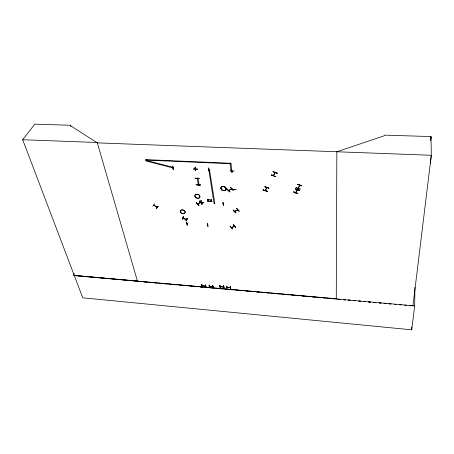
<?xml version="1.0" encoding="UTF-8"?>
<svg xmlns="http://www.w3.org/2000/svg" width="454" height="454" viewBox="0 0 454 454"><rect width="100%" height="100%" fill="white"/><g stroke="black" fill="none" stroke-linecap="round" stroke-linejoin="round"><path stroke-width="0.68" d="M336.266 299.055L336.857 151.347M70.943 126.615L70.518 125.27L34.782 124.175L22.7 139.73L82.764 297.818L411.704 329.825L414.684 305.911L414.916 287.342M411.704 329.825L411.75 327.079M234.366 226.194L231.313 227.579L231.688 227.25M199.312 178.36L195.192 178.144M199.266 178.507L195.129 178.291M173.184 168.042L173.632 168.082L145.921 160.966L145.916 159.422M198.375 185.294L198.438 184.778M430.664 140.371L431.028 137.085M430.392 163.264L431.3 155.274L431.022 136.569L384.691 135.144L384.651 135.65L336.857 151.772M173.485 168.139L173.655 167.282M430.602 140.082L431.022 136.569M412.936 305.882L431.3 155.274L97.27 142.874L70.319 125.554L70.518 125.27M232.238 171.447L232.125 171.277M234.582 189.483L234.508 189.21M236.585 189.653L232.408 189.613L232.431 189.278M266.986 187.377L266.6 187.848L266.765 187.508M265.369 190.203L265.459 190.572L266.975 187.298M199.368 202.251C199.005 202.649 203.574 203.568 203.375 202.501M275.005 172.48L273.433 175.641L273.671 175.119M203.33 202.677L199.329 202.422M275.079 172.219L274.829 172.838L275.209 172.35M273.603 175.34L273.592 175.715L275.22 172.276M199.346 202.569L203.352 202.807M301.859 185.856L297.739 184.245M296.087 187.394C295.378 188.308 300.355 189.426 300.202 188.966M299.413 190.527L295.327 188.926L299.458 190.368M298.414 187.763L298.38 188.081L298.21 187.723M297.824 193.432C297.642 194.494 291.014 190.975 294.918 192.292M297.336 190.05L297.285 189.477M297.359 189.431L295.685 192.757L295.849 192.201M297.438 189.8L297.501 189.488M295.736 192.411L295.662 192.712M296.07 192.286L295.906 192.229M293.715 191.974L297.79 193.586L293.749 191.843M298.267 188.297L299.827 185.238M275.618 176.356L275.493 176.68L271.384 175.006M277.15 173.337L273.007 171.686L277.235 173.156M273.813 175.176L273.609 175.681M268.864 188.331L264.801 186.742L268.91 188.172M267.434 191.213C263.473 190.669 259.609 188.262 267.321 191.514M265.522 189.982L265.289 190.532L266.833 187.247M265.681 190.005L265.471 190.601M263.275 189.954L263.388 189.659M230.411 287.291L230.354 287.694L230.49 287.32M230.683 288.761L230.292 286.224L230.66 288.75M230.615 288.897L230.292 286.224M230.178 287.393L230.036 287.654L230.161 287.269M226.887 287.002L230.354 287.683M226.818 287.354L226.955 286.985M227.17 287.303L227.204 287.007L227.17 287.399M227.057 288.426L226.586 286.014M223.436 286.786L223.362 287.076L223.459 286.678M223.708 286.695L223.652 287.104L220.145 286.78M223.788 286.729L223.686 287.104L220.196 286.412M223.703 285.77L223.964 288.154M223.975 288.29L223.572 285.634L224.111 288.301M220.264 286.395L220.207 286.797L220.286 286.519M220.513 286.712L220.587 286.61M220.326 287.944L219.719 285.418L220.383 287.836M235.734 227.539L233.265 224.724L235.734 227.431M234.196 226.245L234.111 226.149M239.23 211.144L236.489 208.324L239.116 211.093M235.989 212.682C235.989 213.21 232.363 210.486 233.35 209.924M212.671 286.491L212.546 286.871M212.915 286.514L212.858 286.911L212.971 286.627M237.743 209.952L237.414 209.799M213.193 287.961L212.739 285.435L213.215 287.972M300.156 189.119L296.048 187.536M235.966 212.705L233.294 210.049L235.791 212.892M230.059 226.279C234.752 230.518 231.665 229.321 230.127 226.137M234.69 211.513L234.985 211.042M209.447 286.61L209.51 286.224L209.413 286.605L212.881 286.9M209.754 286.23L209.697 286.633L209.81 286.338M209.396 287.774L209.175 285.123M205.282 286.224L205.356 285.952M202.246 285.691L202.098 285.946L205.588 286.241L205.617 285.867M205.69 285.901L205.594 286.264M205.906 287.314L205.571 284.942L206.054 287.461M205.373 284.942L205.912 287.444L205.571 284.959M202.155 285.583L205.526 286.128M202.223 285.566L202.161 285.952M202.512 285.617L202.41 285.986L202.467 285.589M200.231 286.945C204.958 290.015 199.879 280.203 202.126 287.121M230.473 187.252L233.203 190.158M233.22 190.158L230.473 187.36M202.325 287.144L201.877 284.476L202.342 287.007M230.019 191.872C230.042 192.382 226.274 189.602 227.289 188.983M231.733 188.552L231.506 189.108L231.739 188.807M231.795 188.563L228.555 190.527L228.975 190.152M229.991 191.894L227.221 189.119M267.395 191.35L263.354 189.772M223.43 205.475L223.028 202.217L223.482 205.327M223.215 203.925L222.812 203.596M229.951 170.908L234.275 171.022M231.983 172.651L231.597 169.087L232.034 172.503M231.909 170.869L231.075 170.835M231.358 170.942L231.347 170.619M231.829 171.09L230.893 163.048M230.984 163.741L146.08 160.103M207.762 224.747L207.609 225.139L207.671 224.713M230.144 163.707L231.001 171.056M207.643 223.55L207.977 226.415M208.778 169.529L214.033 203.364L214.895 203.188M207.427 224.844L207.296 225.11L207.302 224.792M207.404 224.69L207.336 225.105M211.944 201.44L211.638 201.423M209.986 199.635L210.934 200.367M210.287 201.343L210.611 201.366M210.883 200.515L211.672 199.732L211.087 200.708L211.893 201.587M210.554 201.514L211.144 200.56M210.23 201.491L210.804 200.532M209.328 201.292L208.465 200.56L209.05 199.584L208.261 200.367L207.364 199.488M209.271 201.44L209.022 201.275M208.392 200.572L207.938 201.36L207.671 201.196M207.614 201.343L208.187 200.379M201.871 204.181C200.299 196.951 200.657 200.98 201.939 204.067M202.03 203.772L199.357 200.969M201.962 202.552L202.121 202.405M200.441 202.739L200.328 202.461M198.801 205.548L196.128 202.762L198.926 205.48M186.753 222.046L187.054 225.178L187.326 225.042M209.209 169.507L209.044 169.915M209.504 169.524L209.583 169.756M209.549 169.558L209.09 169.915M208.829 167.952L208.534 168.082L209.3 171.606L208.721 168.076M187.071 223.385L187.36 223.669L187.411 223.379M187.144 223.362L187.031 223.748L187.383 223.799M187.377 223.777L187.468 223.487M187.337 218.153L186.038 220.706M186.435 219.1L186.259 219.498L186.384 219.106M186.69 219.214C187.105 220.621 181.918 218.141 183.161 217.619M200.282 185.079L196.156 184.653L200.328 184.92M186.753 219.276L186.271 219.486M197.161 178.019L198.341 185.175L199.221 184.999M198.262 184.699L198.216 185.294L198.16 184.954M183.41 216.53L182.366 219.049M183.07 217.614L182.996 218.005M182.332 219.049L183.62 216.484M182.304 219.191L183.649 216.484M183.058 217.88L183.314 218.153L183.416 217.738M183.251 218.124L183.444 217.784M199.136 185.215L198.04 178.229M197.308 178.03L197.098 178.388L197.955 178.445M197.711 169.104L193.546 168.905M195.254 167.237L195.668 170.591M195.606 170.732L195.078 167.095M194.936 168.843L195.316 169.07L194.914 168.723M271.441 174.886L272.678 175.182M275.561 176.532L271.373 175.04M173.581 169.569L173.286 169.7L172.616 166.215L173.297 169.688M158.247 206.315L156.352 208.556L156.227 208.29M156.846 206.859L157.073 207.359L153.719 205.253M172.9 166.102L172.605 166.232M152.748 206.224L154.672 203.886M173.161 167.923L173.598 168.065L173.246 167.906M264.881 186.566L268.887 188.268M194.84 168.905L195.277 168.899M186.185 220.928L187.485 218.374M297.699 184.403L301.91 185.845L297.728 184.341M298.062 188.257L299.685 185.181M295.843 192.785L297.427 189.789M74.269 273.421L73.264 275.289L137.426 281.088M207.234 224.974L207.58 224.985M200.594 202.473L197.609 204.022L200.503 202.478M237.703 209.81L234.57 211.388L234.922 211.229M273.024 171.635L277.173 173.275M237.521 210.066L237.646 209.822M196.27 202.683L198.96 205.48M299.436 190.476L295.344 188.864M156.165 208.437L158.094 206.201M265.465 190.215L265.318 190.515M219.895 285.413L220.292 287.961M219.923 285.311L220.338 287.984M209.101 285.243L209.549 287.768M209.146 285.135L209.595 287.791M231.33 170.806L231.716 170.829M223.164 203.931L222.806 203.897M207.58 224.968L207.313 224.968M186.668 222.165L187.269 225.19M209.39 286.497L212.83 286.775M230.382 287.677L226.898 287.376M172.809 166.215L173.468 169.694M234.434 226.319L231.461 227.687M231.483 188.694L231.387 189L231.869 188.699M201.179 202.206L201.247 202.518M230.422 187.406L233.152 190.305M228.651 190.623L231.801 188.943M234.746 211.485L237.76 209.935M239.065 211.241L236.591 208.369M182.968 217.869L186.583 219.486M233.197 224.872L235.683 227.579M153.724 205.117L154.105 205.356M202.013 203.88L199.334 201.071M187.048 223.635L187.315 223.652M153.758 205.14L157.107 207.262M22.7 139.73L97.207 142.488L137.505 281.355M145.808 159.632L230.819 163.27M208.692 169.745L209.51 169.785L214.816 203.409M193.489 169.007L197.672 169.2M196.156 184.659L200.259 184.886M196.19 184.789L200.282 185.022M208.67 199.709L208.993 199.732M211.292 199.862L211.615 199.879M207.274 224.98L207.665 225.008M212.693 285.583L213.346 288.125M74.382 275.482L336.266 298.772M74.308 275.618L414.684 305.911M138.913 281.48L141.733 281.735M143.844 281.923L146.665 282.172M149.485 282.422L151.602 282.609M154.417 282.865L156.534 283.052M159.354 283.302L162.174 283.551M164.286 283.744L167.106 283.994M169.223 284.181L172.038 284.431M174.858 284.681L176.975 284.874M179.795 285.123L181.906 285.311M184.727 285.56L187.547 285.81M189.659 286.003L192.479 286.253M195.299 286.502L197.416 286.69M205.168 287.382L207.989 287.632M210.1 287.819L212.92 288.074M215.741 288.324L217.852 288.511M220.672 288.761L222.789 288.948M225.61 289.204L228.424 289.453M230.541 289.641L233.362 289.89M236.182 290.146L238.293 290.333M241.114 290.583L243.231 290.77M246.045 291.02L248.162 291.213M250.983 291.462L253.797 291.712M256.618 291.962L258.735 292.155M261.555 292.404L263.666 292.592M266.487 292.841L268.603 293.029M271.418 293.284L274.239 293.534M277.059 293.783L279.176 293.971M281.991 294.22L284.108 294.413M286.928 294.663L289.039 294.85M291.86 295.1L294.68 295.355M296.797 295.543L299.612 295.792M302.432 296.042L304.549 296.229M307.369 296.485L309.48 296.672M312.301 296.922L315.121 297.171M317.233 297.359L320.053 297.614M322.873 297.864L324.99 298.051M327.805 298.301L329.922 298.494M332.742 298.743L334.853 298.931M350.335 300.31L348.224 300.122L350.329 300.327M360.885 301.246L358.774 301.059L360.175 301.218M363.699 301.501L365.81 301.689M368.625 301.938L370.731 302.126M375.657 302.563L373.546 302.375L375.651 302.614M381.286 303.062L379.175 302.875L380.571 303.062M384.095 303.317L386.206 303.505M389.021 303.754L391.132 303.942M394.651 304.254L396.058 304.379M399.571 304.691L401.682 304.884M404.497 305.133L406.608 305.321M409.423 305.57L411.534 305.758M363.694 301.535L365.101 301.66M368.62 301.978L370.021 302.109M384.09 303.38L385.497 303.505M389.016 303.822L390.417 303.947M409.406 305.667L410.813 305.792M145.967 160.313L173.559 167.498M195.067 167.214L195.651 170.698M265.516 190.022L265.454 190.243M207.472 223.527L207.921 226.569M234.377 189.528L234.36 189.204M207.313 199.635L208.131 200.526M209.935 199.783L210.752 200.679M208.335 200.719L208.965 201.423M210.957 200.872L211.581 201.57M201.882 204.215L201.332 200.974L201.831 204.198M187.32 218.272L185.981 220.854L187.337 218.3M209.084 169.785L209.453 169.813L209.067 169.762M340.483 299.43L337.674 299.18L340.483 299.436M345.409 299.873L343.298 299.68L345.409 299.884M355.255 300.747L353.15 300.559L355.255 300.769M195.385 197.212A2.61 1.918 21.8 0 0 199.715 197.462A2.61 1.918 21.8 0 0 197.019 194.306A2.61 1.918 21.8 0 0 195.385 197.212M195.436 197.098A2.605 1.912 21.8 0 0 199.754 197.348A2.605 1.912 21.8 0 0 197.064 194.198A2.605 1.912 21.8 0 0 195.436 197.098M180.811 212.705A2.537 1.81 22.2 0 0 184.994 212.971A2.537 1.81 22.2 0 0 182.326 209.952A2.537 1.81 22.2 0 0 180.811 212.705M180.862 212.597A2.531 1.805 22.3 0 0 185.033 212.858A2.531 1.805 22.3 0 0 182.372 209.85A2.531 1.805 22.3 0 0 180.862 212.597M221.473 189.568A2.667 2.009 19.7 0 0 225.95 189.812A2.667 2.009 19.7 0 0 223.272 186.549A2.667 2.009 19.7 0 0 221.473 189.568A2.662 2.009 19.7 0 0 225.944 189.812A2.662 2.009 19.7 0 0 223.272 186.56A2.662 2.009 19.7 0 0 221.473 189.568M221.507 189.46A2.667 2.009 19.7 0 0 225.984 189.704A2.667 2.009 19.7 0 0 223.311 186.441A2.667 2.009 19.7 0 0 221.507 189.46A2.656 2.003 19.7 0 0 225.978 189.698A2.656 2.003 19.7 0 0 223.311 186.452A2.656 2.003 19.7 0 0 221.518 189.454"/></g></svg>
